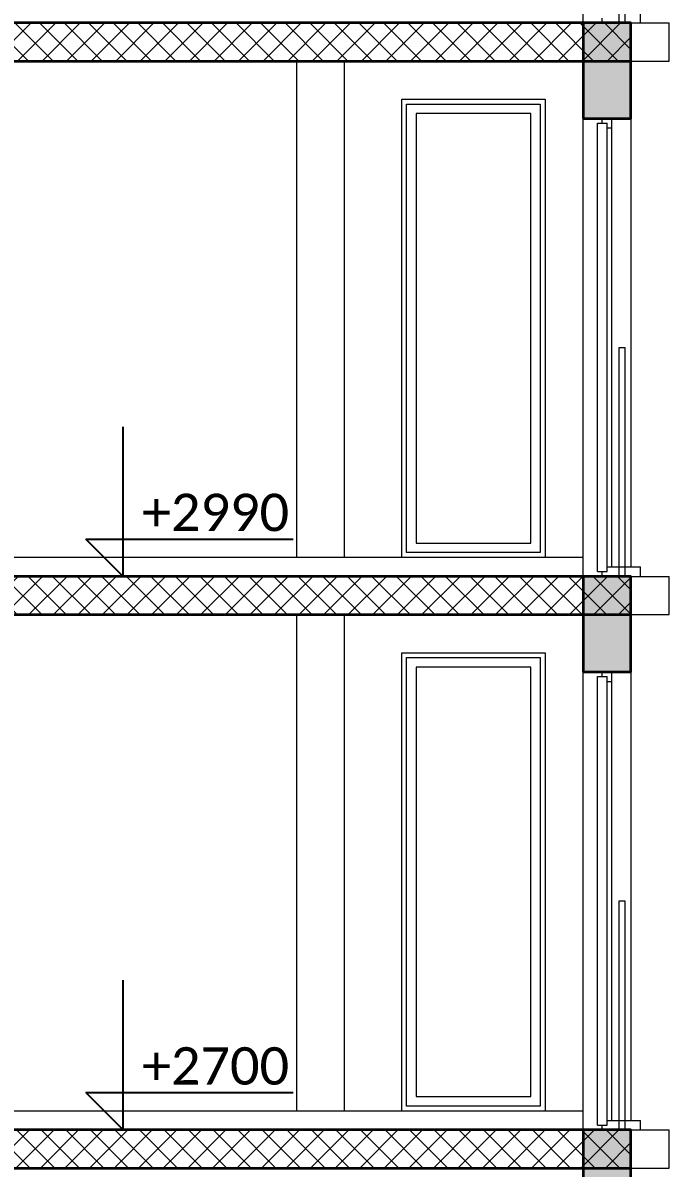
# Model space of a CAD drawing. Header units: millimetres. Extents: x -310 to 171125, y -3027 to 55843.
# Drawn here: x 135900 to 139285, y 35096 to 41096 of the extents above; entities that cross this region are included whole.
import ezdxf

# ---------------------------------------------------------------- set-up
doc = ezdxf.new("R2010")
doc.units = ezdxf.units.MM
doc.header["$MEASUREMENT"] = 0
doc.set_wipeout_variables(frame=1)
doc.linetypes.add('Wipeout_Contour', pattern=[1000, 0, -1000])
doc.layers.add('Dimensioning - General', color=7, linetype='Continuous')
doc.layers.add('Structural - Bearing', color=7, linetype='Continuous')
for name, color, linetype, lineweight, true_color in [('Dimensioning - General_Pen_No__5', 7, 'Continuous', 25, 0x40a5ff), ('Structural - Bearing_Pen_No__61', 7, 'Continuous', 20, 0x6a6a6a), ('Structural - Bearing_Pen_No__82', 7, 'Continuous', 20, 0xaaaaaa)]:
    doc.layers.add(name, color=color, linetype=linetype, lineweight=lineweight, true_color=true_color)
for name, color, linetype, lineweight in [('Structural - Bearing_Pen_No__1', 7, 'Continuous', 13), ('Structural - Bearing_Pen_No__101', 252, 'Continuous', 13), ('Structural - Bearing_Pen_No__7', 7, 'Continuous', 35)]:
    doc.layers.add(name, color=color, linetype=linetype, lineweight=lineweight)
doc.styles.add('GENERATED_STYLE_6', font='calibril.ttf')
pattern_1 = [(45, (0, 0), (-64.346715, 64.346715), []), (135, (0, 0), (64.346715, 64.346715), [])]

# ---------------------------------------------------------------- blocks, each defined once
blk = doc.blocks.new('Dimension_11', base_point=(136425, 35295.6))
at = {"layer": 'Dimensioning - General_Pen_No__5', "color": 161, "linetype": 'Continuous', "lineweight": 25, "true_color": 0x40a5ff}
for p, q in [((136425, 35295.6), (136425, 36079.6)), ((136425, 35295.6), (136229, 35491.6)), ((136229, 35491.6), (136425, 35491.6)), ((136425, 35491.6), (137315.4, 35491.6))]:
    blk.add_line(p, q, dxfattribs=at)
at = {"layer": 'Dimensioning - General_Pen_No__5', "color": 161, "lineweight": 25, "true_color": 0x40a5ff, "insert": (136523, 35530.8), "char_height": 196, "attachment_point": 7, "style": 'GENERATED_STYLE_6'}
blk.add_mtext('\\A1;{\\pql;\\fCalibri Light|b0|i0|c0|p34;+2700}', dxfattribs=at)
blk = doc.blocks.new('Dimension_12', base_point=(136425, 38195.6))
at = {"layer": 'Dimensioning - General_Pen_No__5', "color": 161, "linetype": 'Continuous', "lineweight": 25, "true_color": 0x40a5ff}
for p, q in [((136425, 38195.6), (136425, 38979.6)), ((136425, 38195.6), (136229, 38391.6)), ((136229, 38391.6), (136425, 38391.6)), ((136425, 38391.6), (137315.4, 38391.6))]:
    blk.add_line(p, q, dxfattribs=at)
at = {"layer": 'Dimensioning - General_Pen_No__5', "color": 161, "lineweight": 25, "true_color": 0x40a5ff, "insert": (136523, 38430.8), "char_height": 196, "attachment_point": 7, "style": 'GENERATED_STYLE_6'}
blk.add_mtext('\\A1;{\\pql;\\fCalibri Light|b0|i0|c0|p34;+2990}', dxfattribs=at)

msp = doc.modelspace()

# ---------------------------------------------------------------- linework, layer by layer
at = {"layer": 'Structural - Bearing_Pen_No__1', "color": 7, "linetype": 'Continuous', "lineweight": 13}
msp.add_lwpolyline([(139023.5, 41095.6), (139023.5, 42295.6), (139053.5, 42295.6), (139053.5, 41095.6)], dxfattribs=at)

# ---------------------------------------------------------------- wipeouts: each hides what was drawn before it
at = {"color": 254, "linetype": 'Wipeout_Contour', "lineweight": 0, "ltscale": 569028.031484}
msp.add_wipeout([(134205.2, 41095.6), (137335.2, 41095.6), (137335.2, 43795.6), (134205.2, 43795.6)], dxfattribs=at).dxf.layer = 'Structural - Bearing'
at = {"color": 254, "linetype": 'Wipeout_Contour', "lineweight": 0, "ltscale": 580388.444157}
msp.add_wipeout([(139085.2, 40895.6), (139285.2, 40895.6), (139285.2, 41095.6), (139085.2, 41095.6)], dxfattribs=at).dxf.layer = 'Structural - Bearing'
at = {"color": 254, "linetype": 'Wipeout_Contour', "lineweight": 0, "ltscale": 565675.172569}
msp.add_wipeout([(134205.2, 38195.6), (137335.2, 38195.6), (137335.2, 40895.6), (134205.2, 40895.6)], dxfattribs=at).dxf.layer = 'Structural - Bearing'
at = {"color": 254, "linetype": 'Wipeout_Contour', "lineweight": 0, "ltscale": 573786.058617}
msp.add_wipeout([(137910.2, 38345.6), (137910.2, 40645.6), (137885.2, 40645.6), (137885.2, 38345.6)], dxfattribs=at).dxf.layer = 'Structural - Bearing'
at = {"color": 254, "linetype": 'Wipeout_Contour', "lineweight": 0, "ltscale": 576574.447392}
msp.add_wipeout([(138610.2, 40645.6), (138610.2, 38345.6), (138635.2, 38345.6), (138635.2, 40645.6)], dxfattribs=at).dxf.layer = 'Structural - Bearing'
at = {"color": 254, "linetype": 'Wipeout_Contour', "lineweight": 0, "ltscale": 577811.748406}
msp.add_wipeout([(138960.2, 40545.6), (138960.2, 38245.6), (138985.2, 38245.6), (138985.2, 40545.6)], dxfattribs=at).dxf.layer = 'Structural - Bearing'
at = {"color": 254, "linetype": 'Wipeout_Contour', "lineweight": 0, "ltscale": 577218.255152}
msp.add_wipeout([(139085.2, 37995.6), (139285.2, 37995.6), (139285.2, 38195.6), (139085.2, 38195.6)], dxfattribs=at).dxf.layer = 'Structural - Bearing'
at = {"color": 254, "linetype": 'Wipeout_Contour', "lineweight": 0, "ltscale": 562541.577553}
msp.add_wipeout([(134205.2, 35295.6), (137335.2, 35295.6), (137335.2, 37995.6), (134205.2, 37995.6)], dxfattribs=at).dxf.layer = 'Structural - Bearing'
at = {"color": 254, "linetype": 'Wipeout_Contour', "lineweight": 0, "ltscale": 570701.341559}
msp.add_wipeout([(137910.2, 35445.6), (137910.2, 37745.6), (137885.2, 37745.6), (137885.2, 35445.6)], dxfattribs=at).dxf.layer = 'Structural - Bearing'
at = {"color": 254, "linetype": 'Wipeout_Contour', "lineweight": 0, "ltscale": 573504.726813}
msp.add_wipeout([(138610.2, 37745.6), (138610.2, 35445.6), (138635.2, 35445.6), (138635.2, 37745.6)], dxfattribs=at).dxf.layer = 'Structural - Bearing'
at = {"color": 254, "linetype": 'Wipeout_Contour', "lineweight": 0, "ltscale": 574756.708166}
msp.add_wipeout([(138960.2, 37645.6), (138960.2, 35345.6), (138985.2, 35345.6), (138985.2, 37645.6)], dxfattribs=at).dxf.layer = 'Structural - Bearing'
at = {"color": 254, "linetype": 'Wipeout_Contour', "lineweight": 0, "ltscale": 574264.92323}
msp.add_wipeout([(139085.2, 35095.6), (139285.2, 35095.6), (139285.2, 35295.6), (139085.2, 35295.6)], dxfattribs=at).dxf.layer = 'Structural - Bearing'

# ---------------------------------------------------------------- next in the draw order: linework, layer by layer
at = {"layer": 'Structural - Bearing_Pen_No__1', "color": 7, "linetype": 'Continuous', "lineweight": 13}
for p, q in [((139135.2, 41095.6), (139135.2, 41145.6)), ((138985.2, 41095.6), (139135.2, 41095.6)), ((139135.2, 38195.6), (139135.2, 38245.6)), ((138985.2, 38195.6), (139135.2, 38195.6)), ((139135.2, 35295.6), (139135.2, 35345.6)), ((138985.2, 35295.6), (139135.2, 35295.6)), ((124335.2, 35095.6), (139085.2, 35095.6)), ((139085.2, 34795.6), (139085.2, 35095.6))]:
    msp.add_line(p, q, dxfattribs=at)
at = {"layer": 'Structural - Bearing_Pen_No__82', "color": 253, "linetype": 'Continuous', "lineweight": 20, "true_color": 0xaaaaaa}
for p, q in [((139135.2, 41095.6), (139285.2, 41095.6)), ((139285.2, 40895.6), (139285.2, 41095.6)), ((139085.2, 40895.6), (139285.2, 40895.6)), ((139135.2, 38195.6), (139285.2, 38195.6)), ((139285.2, 37995.6), (139285.2, 38195.6)), ((139085.2, 37995.6), (139285.2, 37995.6)), ((139135.2, 35295.6), (139285.2, 35295.6)), ((139285.2, 35095.6), (139285.2, 35295.6)), ((139085.2, 35095.6), (139285.2, 35095.6))]:
    msp.add_line(p, q, dxfattribs=at)

# ---------------------------------------------------------------- next in the draw order: wipeouts: each hides what was drawn before it
at = {"color": 254, "linetype": 'Wipeout_Contour', "lineweight": 0, "ltscale": 1156227.729180288}
msp.add_wipeout([(137335.2, 41095.6), (137885.2, 41095.6), (137885.2, 43495.6), (138635.2, 43495.6), (138635.2, 41095.6), (138835.2, 41095.6), (138835.2, 43795.6), (137335.2, 43795.6)], dxfattribs=at).dxf.layer = 'Structural - Bearing'
at = {"color": 254, "linetype": 'Wipeout_Contour', "lineweight": 0, "ltscale": 1152929.499397188}
msp.add_wipeout([(137910.2, 40645.6), (137910.2, 40670.6), (138610.2, 40670.6), (138610.2, 40645.6), (138635.2, 40645.6), (138635.2, 40695.6), (137885.2, 40695.6), (137885.2, 40645.6)], dxfattribs=at).dxf.layer = 'Structural - Bearing'
at = {"color": 254, "linetype": 'Wipeout_Contour', "lineweight": 0, "ltscale": 578080.283174}
msp.add_wipeout([(138985.2, 40595.6), (138985.2, 38245.6), (139085.2, 38245.6), (139085.2, 40595.6)], dxfattribs=at).dxf.layer = 'Structural - Bearing'
at = {"color": 254, "linetype": 'Wipeout_Contour', "lineweight": 0, "ltscale": 1147793.770893853}
msp.add_wipeout([(137910.2, 38320.6), (137910.2, 38345.6), (137885.2, 38345.6), (137885.2, 38295.6), (138635.2, 38295.6), (138635.2, 38345.6), (138610.2, 38345.6), (138610.2, 38320.6)], dxfattribs=at).dxf.layer = 'Structural - Bearing'
at = {"color": 254, "linetype": 'Wipeout_Contour', "lineweight": 0, "ltscale": 1146599.329910949}
msp.add_wipeout([(137910.2, 37745.6), (137910.2, 37770.6), (138610.2, 37770.6), (138610.2, 37745.6), (138635.2, 37745.6), (138635.2, 37795.6), (137885.2, 37795.6), (137885.2, 37745.6)], dxfattribs=at).dxf.layer = 'Structural - Bearing'
at = {"color": 254, "linetype": 'Wipeout_Contour', "lineweight": 0, "ltscale": 575024.659939}
msp.add_wipeout([(138985.2, 37695.6), (138985.2, 35345.6), (139085.2, 35345.6), (139085.2, 37695.6)], dxfattribs=at).dxf.layer = 'Structural - Bearing'
at = {"color": 254, "linetype": 'Wipeout_Contour', "lineweight": 0, "ltscale": 1141815.100692195}
msp.add_wipeout([(137910.2, 35420.6), (137910.2, 35445.6), (137885.2, 35445.6), (137885.2, 35395.6), (138635.2, 35395.6), (138635.2, 35445.6), (138610.2, 35445.6), (138610.2, 35420.6)], dxfattribs=at).dxf.layer = 'Structural - Bearing'

# ---------------------------------------------------------------- next in the draw order: linework, layer by layer
at = {"layer": 'Structural - Bearing_Pen_No__1', "color": 7, "linetype": 'Continuous', "lineweight": 13}
for p, q in [((139085.2, 40595.6), (139085.2, 40895.6)), ((138985.2, 40545.6), (138985.2, 40595.6)), ((138985.2, 38245.6), (139135.2, 38245.6)), ((139085.2, 37695.6), (139085.2, 37995.6)), ((138985.2, 37645.6), (138985.2, 37695.6)), ((138985.2, 35345.6), (139135.2, 35345.6))]:
    msp.add_line(p, q, dxfattribs=at)
for points in [[(139023.5, 38195.6), (139023.5, 39395.6), (139053.5, 39395.6), (139053.5, 38195.6)], [(139023.5, 35295.6), (139023.5, 36495.6), (139053.5, 36495.6), (139053.5, 35295.6)]]:
    msp.add_lwpolyline(points, dxfattribs=at)
at = {"layer": 'Structural - Bearing_Pen_No__82', "color": 253, "linetype": 'Continuous', "lineweight": 20, "true_color": 0xaaaaaa}
for p, q in [((139085.2, 40595.6), (139085.2, 38245.6)), ((138985.2, 38245.6), (138985.2, 40545.6)), ((139085.2, 37695.6), (139085.2, 35345.6)), ((138985.2, 35345.6), (138985.2, 37645.6))]:
    msp.add_line(p, q, dxfattribs=at)

# ---------------------------------------------------------------- next in the draw order: wipeouts: each hides what was drawn before it
at = {"color": 254, "linetype": 'Wipeout_Contour', "lineweight": 0, "ltscale": 1161639.30499575}
msp.add_wipeout([(138835.2, 41095.6), (138935.2, 41095.6), (138935.2, 41120.6), (138910.2, 41120.6), (138910.2, 43470.6), (138935.2, 43470.6), (138935.2, 43495.6), (138835.2, 43495.6)], dxfattribs=at).dxf.layer = 'Structural - Bearing'
at = {"color": 254, "linetype": 'Wipeout_Contour', "lineweight": 0, "ltscale": 573929.526325}
msp.add_wipeout([(137910.2, 38370.6), (137960.2, 38370.6), (137960.2, 40620.6), (137910.2, 40620.6)], dxfattribs=at).dxf.layer = 'Structural - Bearing'
at = {"color": 254, "linetype": 'Wipeout_Contour', "lineweight": 0, "ltscale": 576429.46386}
msp.add_wipeout([(138560.2, 38370.6), (138610.2, 38370.6), (138610.2, 40620.6), (138560.2, 40620.6)], dxfattribs=at).dxf.layer = 'Structural - Bearing'
at = {"color": 254, "linetype": 'Wipeout_Contour', "lineweight": 0, "ltscale": 570845.576397}
msp.add_wipeout([(137910.2, 35470.6), (137960.2, 35470.6), (137960.2, 37720.6), (137910.2, 37720.6)], dxfattribs=at).dxf.layer = 'Structural - Bearing'
at = {"color": 254, "linetype": 'Wipeout_Contour', "lineweight": 0, "ltscale": 573358.959186}
msp.add_wipeout([(138560.2, 35470.6), (138610.2, 35470.6), (138610.2, 37720.6), (138560.2, 37720.6)], dxfattribs=at).dxf.layer = 'Structural - Bearing'

# ---------------------------------------------------------------- next in the draw order: linework, layer by layer
at = {"layer": 'Structural - Bearing_Pen_No__1', "color": 7, "linetype": 'Continuous', "lineweight": 13}
for p, q in [((138935.2, 41095.6), (138935.2, 41120.6)), ((134205.2, 41095.6), (138835.2, 41095.6)), ((138935.2, 41095.6), (138985.2, 41095.6))]:
    msp.add_line(p, q, dxfattribs=at)
at = {"layer": 'Structural - Bearing_Pen_No__82', "color": 253, "linetype": 'Continuous', "lineweight": 20, "true_color": 0xaaaaaa}
msp.add_line((138835.2, 41095.6), (138835.2, 43495.6), dxfattribs=at)

# ---------------------------------------------------------------- next in the draw order: wipeouts: each hides what was drawn before it
at = {"color": 254, "linetype": 'Wipeout_Contour', "lineweight": 0, "ltscale": 864651.185235}
msp.add_wipeout([(138610.2, 40670.6), (137910.2, 40670.6), (137910.2, 40620.6), (137960.2, 40620.6), (138560.2, 40620.6), (138610.2, 40620.6)], dxfattribs=at).dxf.layer = 'Structural - Bearing'
at = {"color": 254, "linetype": 'Wipeout_Contour', "lineweight": 0, "ltscale": 860888.791032}
msp.add_wipeout([(137910.2, 38320.6), (138610.2, 38320.6), (138610.2, 38370.6), (138560.2, 38370.6), (137960.2, 38370.6), (137910.2, 38370.6)], dxfattribs=at).dxf.layer = 'Structural - Bearing'
at = {"color": 254, "linetype": 'Wipeout_Contour', "lineweight": 0, "ltscale": 859906.602017}
msp.add_wipeout([(138610.2, 37770.6), (137910.2, 37770.6), (137910.2, 37720.6), (137960.2, 37720.6), (138560.2, 37720.6), (138610.2, 37720.6)], dxfattribs=at).dxf.layer = 'Structural - Bearing'
at = {"color": 254, "linetype": 'Wipeout_Contour', "lineweight": 0, "ltscale": 856401.713399}
msp.add_wipeout([(137910.2, 35420.6), (138610.2, 35420.6), (138610.2, 35470.6), (138560.2, 35470.6), (137960.2, 35470.6), (137910.2, 35470.6)], dxfattribs=at).dxf.layer = 'Structural - Bearing'

# ---------------------------------------------------------------- next in the draw order: wipeouts: each hides what was drawn before it
at = {"color": 254, "linetype": 'Wipeout_Contour', "lineweight": 0, "ltscale": 575179.477024}
msp.add_wipeout([(138560.2, 38370.6), (138560.2, 40620.6), (137960.2, 40620.6), (137960.2, 38370.6)], dxfattribs=at).dxf.layer = 'Structural - Bearing'
at = {"color": 254, "linetype": 'Wipeout_Contour', "lineweight": 0, "ltscale": 572102.251955}
msp.add_wipeout([(138560.2, 35470.6), (138560.2, 37720.6), (137960.2, 37720.6), (137960.2, 35470.6)], dxfattribs=at).dxf.layer = 'Structural - Bearing'

# ---------------------------------------------------------------- next in the draw order: wipeouts: each hides what was drawn before it
at = {"color": 254, "linetype": 'Wipeout_Contour', "lineweight": 0, "ltscale": 1149640.67870372}
msp.add_wipeout([(137335.2, 38195.6), (137885.2, 38195.6), (137885.2, 40595.6), (138635.2, 40595.6), (138635.2, 38195.6), (138835.2, 38195.6), (138835.2, 40895.6), (137335.2, 40895.6)], dxfattribs=at).dxf.layer = 'Structural - Bearing'
at = {"color": 254, "linetype": 'Wipeout_Contour', "lineweight": 0, "ltscale": 1143486.447260572}
msp.add_wipeout([(137335.2, 35295.6), (137885.2, 35295.6), (137885.2, 37695.6), (138635.2, 37695.6), (138635.2, 35295.6), (138835.2, 35295.6), (138835.2, 37995.6), (137335.2, 37995.6)], dxfattribs=at).dxf.layer = 'Structural - Bearing'

# ---------------------------------------------------------------- next in the draw order: hatches: boundary and pattern name
at = {"layer": 'Structural - Bearing_Pen_No__1', "linetype": 'Continuous', "lineweight": 13}
h = msp.add_hatch(dxfattribs=at)
h.set_pattern_fill('CONCRETE_BLOCK', style=0, pattern_type=2)
h.set_pattern_definition(pattern_1)
h.paths.add_polyline_path([(139085.2, 40895.6), (139085.2, 41095.6), (123882.8, 41095.6), (123882.8, 40895.6)])

# ---------------------------------------------------------------- next in the draw order: linework, layer by layer
at = {"layer": 'Structural - Bearing_Pen_No__1', "color": 7, "linetype": 'Continuous', "lineweight": 13}
for p, q in [((124335.2, 40895.6), (139085.2, 40895.6)), ((124335.2, 37995.6), (139085.2, 37995.6))]:
    msp.add_line(p, q, dxfattribs=at)
at = {"layer": 'Structural - Bearing_Pen_No__7', "color": 7, "linetype": 'Continuous', "lineweight": 35, "flags": 128}
msp.add_lwpolyline([(139085.2, 40895.6), (139085.2, 41095.6), (123882.8, 41095.6), (123882.8, 40895.6)], close=True, dxfattribs=at)
at = {"layer": 'Structural - Bearing_Pen_No__82', "color": 253, "linetype": 'Continuous', "lineweight": 20, "true_color": 0xaaaaaa}
for p, q in [((137335.2, 38295.6), (137335.2, 40895.6)), ((137585.2, 38295.6), (137585.2, 40895.6)), ((137885.2, 40695.6), (138635.2, 40695.6)), ((137885.2, 38295.6), (137885.2, 40695.6)), ((138635.2, 40695.6), (138635.2, 38295.6)), ((137910.2, 40620.6), (137910.2, 40670.6)), ((137910.2, 40670.6), (138610.2, 40670.6)), ((137910.2, 38370.6), (137910.2, 40620.6)), ((137960.2, 40620.6), (137960.2, 38370.6)), ((138560.2, 40620.6), (137960.2, 40620.6)), ((138560.2, 38370.6), (138560.2, 40620.6)), ((138610.2, 40670.6), (138610.2, 40620.6)), ((138610.2, 40620.6), (138610.2, 38370.6)), ((137910.2, 38320.6), (137910.2, 38370.6)), ((137960.2, 38370.6), (138560.2, 38370.6)), ((138610.2, 38370.6), (138610.2, 38320.6)), ((138610.2, 38320.6), (137910.2, 38320.6)), ((137335.2, 35395.6), (137335.2, 37995.6)), ((137585.2, 35395.6), (137585.2, 37995.6)), ((137885.2, 37795.6), (138635.2, 37795.6)), ((137885.2, 35395.6), (137885.2, 37795.6)), ((137910.2, 37720.6), (137910.2, 37770.6)), ((137910.2, 37770.6), (138610.2, 37770.6)), ((138610.2, 37770.6), (138610.2, 37720.6)), ((138635.2, 37795.6), (138635.2, 35395.6)), ((137910.2, 35470.6), (137910.2, 37720.6)), ((137960.2, 37720.6), (137960.2, 35470.6)), ((138560.2, 37720.6), (137960.2, 37720.6)), ((138560.2, 35470.6), (138560.2, 37720.6)), ((138610.2, 37720.6), (138610.2, 35470.6)), ((137910.2, 35420.6), (137910.2, 35470.6)), ((137960.2, 35470.6), (138560.2, 35470.6)), ((138610.2, 35470.6), (138610.2, 35420.6)), ((138610.2, 35420.6), (137910.2, 35420.6))]:
    msp.add_line(p, q, dxfattribs=at)

# ---------------------------------------------------------------- next in the draw order: block references
at = {"layer": 'Dimensioning - General', "color": 161, "linetype": 'Continuous', "lineweight": 25, "true_color": 0x40a5ff}
for name, p in [('Dimension_12', (136425, 38195.6)), ('Dimension_11', (136425, 35295.6))]:
    msp.add_blockref(name, p, dxfattribs=at)

# ---------------------------------------------------------------- next in the draw order: wipeouts: each hides what was drawn before it
at = {"color": 254, "linetype": 'Wipeout_Contour', "lineweight": 0, "ltscale": 1155095.201712378}
msp.add_wipeout([(138835.2, 40595.6), (138835.2, 38195.6), (138935.2, 38195.6), (138935.2, 38220.6), (138910.2, 38220.6), (138910.2, 40570.6), (138935.2, 40570.6), (138935.2, 40595.6)], dxfattribs=at).dxf.layer = 'Structural - Bearing'
at = {"color": 254, "linetype": 'Wipeout_Contour', "lineweight": 0, "ltscale": 1148982.335744965}
msp.add_wipeout([(138835.2, 37695.6), (138835.2, 35295.6), (138935.2, 35295.6), (138935.2, 35320.6), (138910.2, 35320.6), (138910.2, 37670.6), (138935.2, 37670.6), (138935.2, 37695.6)], dxfattribs=at).dxf.layer = 'Structural - Bearing'

# ---------------------------------------------------------------- next in the draw order: hatches: boundary and pattern name
at = {"layer": 'Structural - Bearing_Pen_No__1', "linetype": 'Continuous', "lineweight": 13}
h = msp.add_hatch(dxfattribs=at)
h.set_pattern_fill('CONCRETE_BLOCK', style=0, pattern_type=2)
h.set_pattern_definition(pattern_1)
h.paths.add_polyline_path([(139085.2, 37995.6), (139085.2, 38195.6), (123882.8, 38195.6), (123882.8, 37995.6)])
h = msp.add_hatch(dxfattribs=at)
h.set_pattern_fill('CONCRETE_BLOCK', style=0, pattern_type=2)
h.set_pattern_definition(pattern_1)
h.paths.add_polyline_path([(139085.2, 35095.6), (139085.2, 35295.6), (123882.8, 35295.6), (123882.8, 35095.6)])
at = {"layer": 'Structural - Bearing_Pen_No__101', "linetype": 'Continuous', "lineweight": 13}
for points in [[(138835.2, 40595.6), (139085.2, 40595.6), (139085.2, 41095.6), (138835.2, 41095.6)], [(138835.2, 37695.6), (139085.2, 37695.6), (139085.2, 38195.6), (138835.2, 38195.6)], [(138835.2, 34795.6), (139085.2, 34795.6), (139085.2, 35295.6), (138835.2, 35295.6)]]:
    msp.add_hatch(color=252, dxfattribs=at).paths.add_polyline_path(points)

# ---------------------------------------------------------------- next in the draw order: linework, layer by layer
at = {"layer": 'Structural - Bearing_Pen_No__1', "color": 7, "linetype": 'Continuous', "lineweight": 13}
for p, q in [((138835.2, 40595.6), (138835.2, 41095.6)), ((138835.2, 40595.6), (139085.2, 40595.6)), ((138910.2, 40570.6), (138960.2, 40570.6)), ((138910.2, 40520.6), (138910.2, 40570.6)), ((138935.2, 40595.6), (138985.2, 40595.6)), ((138935.2, 40570.6), (138935.2, 40595.6)), ((138935.2, 40570.6), (138960.2, 40570.6)), ((138960.2, 40520.6), (138960.2, 40570.6)), ((138960.2, 40545.6), (138960.2, 40570.6)), ((138910.2, 38270.6), (138910.2, 40520.6)), ((138960.2, 40545.6), (138985.2, 40545.6)), ((138960.2, 38270.6), (138960.2, 40520.6)), ((138910.2, 38220.6), (138910.2, 38270.6)), ((138910.2, 38220.6), (138960.2, 38220.6)), ((138935.2, 38220.6), (138960.2, 38220.6)), ((138935.2, 38195.6), (138935.2, 38220.6)), ((138960.2, 38220.6), (138960.2, 38270.6)), ((138960.2, 38220.6), (138960.2, 38245.6)), ((138960.2, 38245.6), (138985.2, 38245.6)), ((134205.2, 38195.6), (138835.2, 38195.6)), ((138835.2, 37695.6), (138835.2, 38195.6)), ((138935.2, 38195.6), (138985.2, 38195.6)), ((138835.2, 37695.6), (139085.2, 37695.6)), ((138935.2, 37695.6), (138985.2, 37695.6)), ((138935.2, 37670.6), (138935.2, 37695.6)), ((138910.2, 37670.6), (138960.2, 37670.6)), ((138910.2, 37620.6), (138910.2, 37670.6)), ((138910.2, 35370.6), (138910.2, 37620.6)), ((138935.2, 37670.6), (138960.2, 37670.6)), ((138960.2, 37620.6), (138960.2, 37670.6)), ((138960.2, 37645.6), (138960.2, 37670.6)), ((138960.2, 37645.6), (138985.2, 37645.6)), ((138960.2, 35370.6), (138960.2, 37620.6)), ((138910.2, 35320.6), (138910.2, 35370.6)), ((138960.2, 35320.6), (138960.2, 35370.6)), ((138960.2, 35320.6), (138960.2, 35345.6)), ((138960.2, 35345.6), (138985.2, 35345.6)), ((134205.2, 35295.6), (138835.2, 35295.6)), ((138835.2, 34795.6), (138835.2, 35295.6)), ((138910.2, 35320.6), (138960.2, 35320.6)), ((138935.2, 35320.6), (138960.2, 35320.6)), ((138935.2, 35295.6), (138935.2, 35320.6)), ((138935.2, 35295.6), (138985.2, 35295.6))]:
    msp.add_line(p, q, dxfattribs=at)
at = {"layer": 'Structural - Bearing_Pen_No__61', "color": 251, "linetype": 'Continuous', "lineweight": 20, "true_color": 0x6a6a6a}
for points in [[(134205.2, 38295.6), (138835.2, 38295.6)], [(134205.2, 35395.6), (138835.2, 35395.6)]]:
    msp.add_lwpolyline(points, dxfattribs=at)
at = {"layer": 'Structural - Bearing_Pen_No__7', "color": 7, "linetype": 'Continuous', "lineweight": 35, "flags": 128}
for points in [[(138835.2, 40595.6), (139085.2, 40595.6), (139085.2, 41095.6), (138835.2, 41095.6)], [(139085.2, 37995.6), (139085.2, 38195.6), (123882.8, 38195.6), (123882.8, 37995.6)], [(138835.2, 37695.6), (139085.2, 37695.6), (139085.2, 38195.6), (138835.2, 38195.6)], [(139085.2, 35095.6), (139085.2, 35295.6), (123882.8, 35295.6), (123882.8, 35095.6)], [(138835.2, 34795.6), (139085.2, 34795.6), (139085.2, 35295.6), (138835.2, 35295.6)]]:
    msp.add_lwpolyline(points, close=True, dxfattribs=at)
at = {"layer": 'Structural - Bearing_Pen_No__82', "color": 253, "linetype": 'Continuous', "lineweight": 20, "true_color": 0xaaaaaa}
for p, q in [((138835.2, 38195.6), (138835.2, 40595.6)), ((138835.2, 35295.6), (138835.2, 37695.6))]:
    msp.add_line(p, q, dxfattribs=at)

doc.saveas('drawing.dxf')
